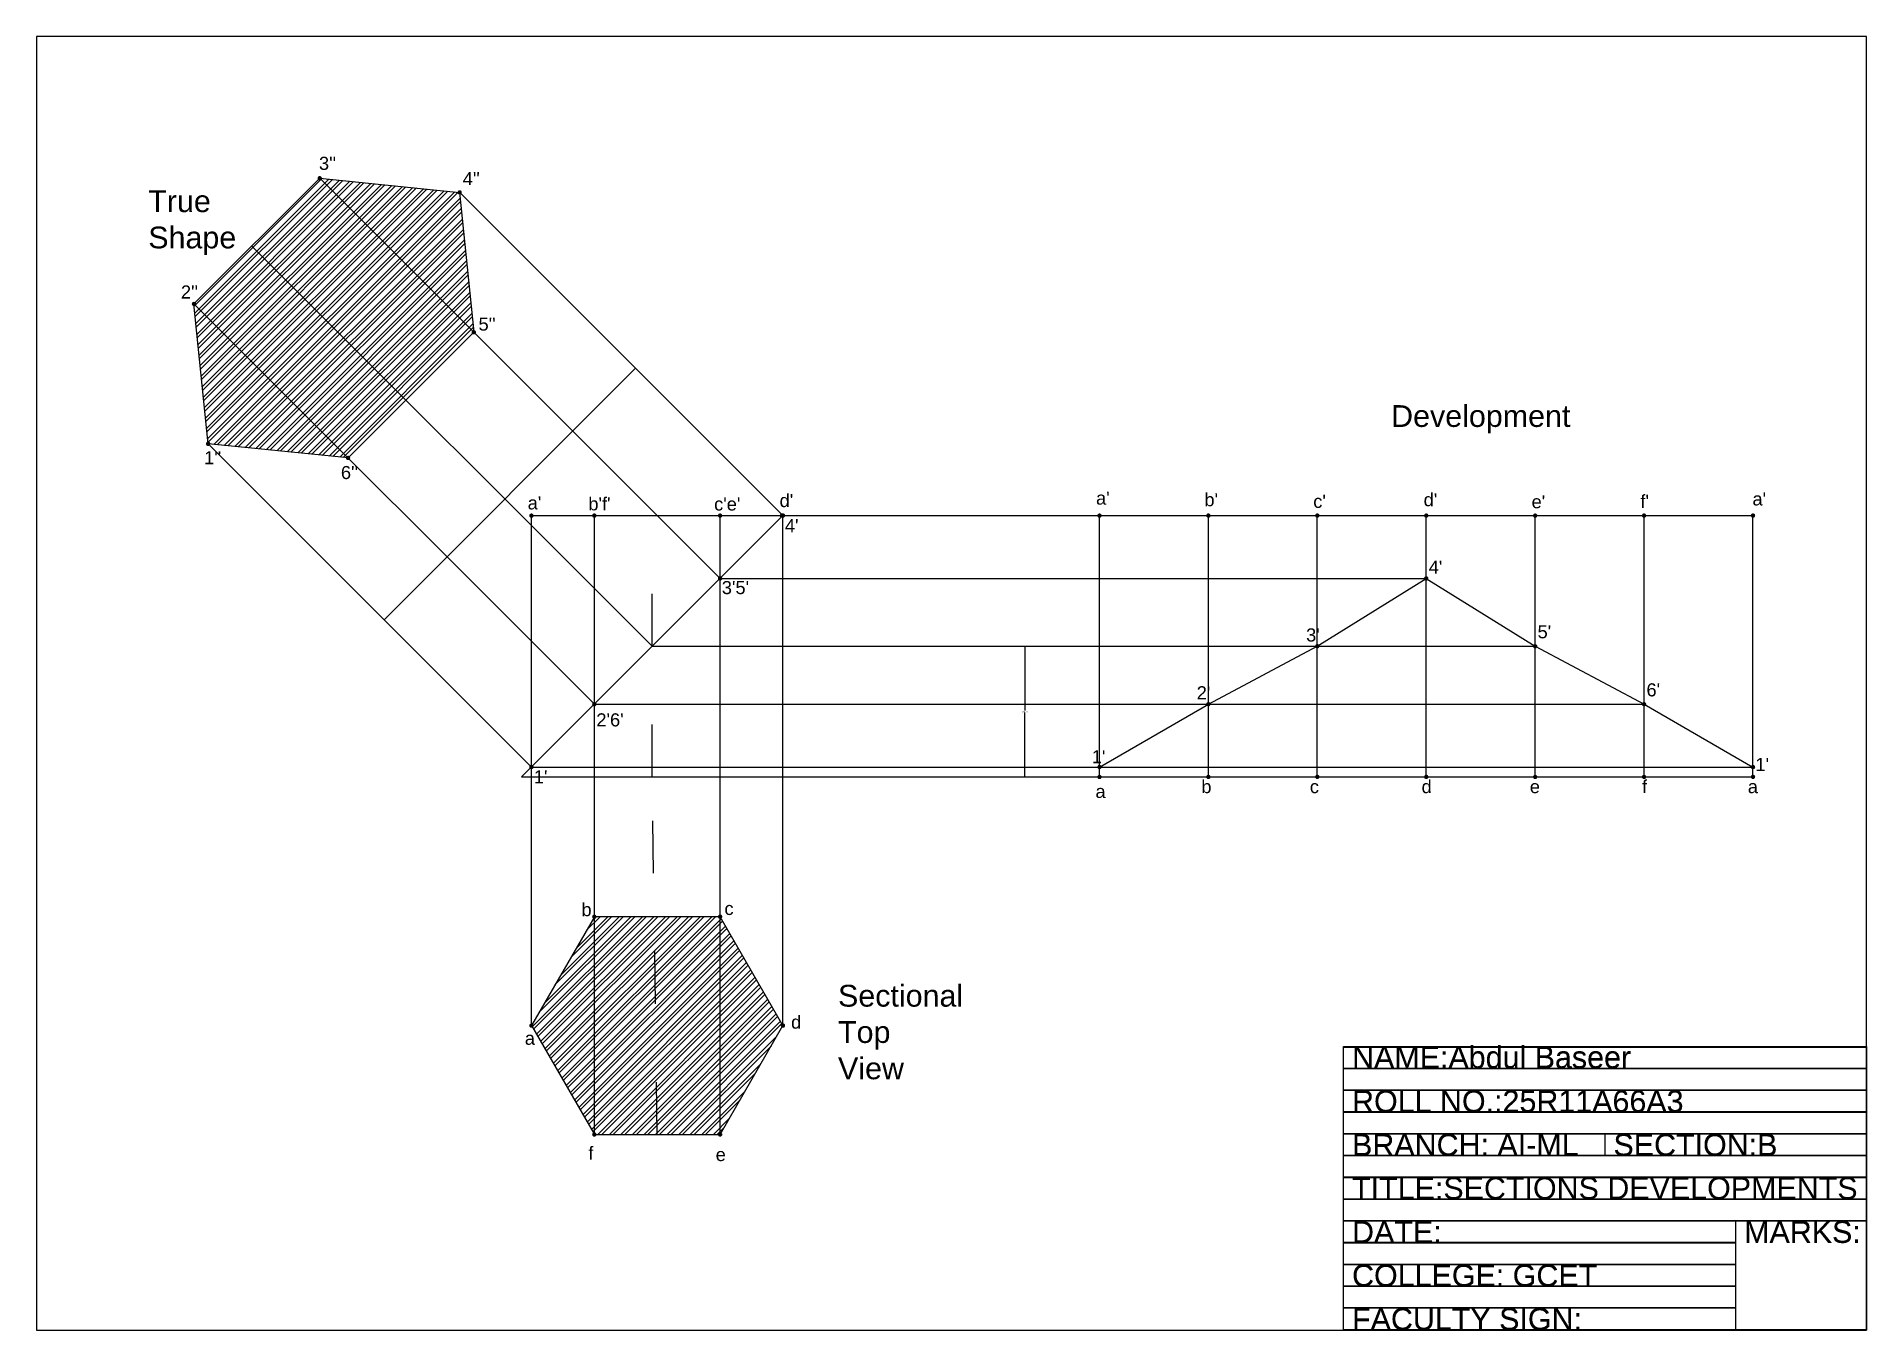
# Model space of a CAD drawing. Header units: millimetres. Extents: x 0 to 420, y 0 to 297.
import ezdxf

# ---------------------------------------------------------------- set-up
doc = ezdxf.new("R2010")
doc.units = ezdxf.units.MM
doc.header["$PDMODE"] = 32
doc.header["$PDSIZE"] = 2
doc.linetypes.add('ACAD_ISO03W100', pattern=[30, 12, -18])
doc.layers.add('Discontinuos line', color=7, linetype='ACAD_ISO03W100')
doc.styles.get("Standard").update_dxf_attribs({"font": 'arial.ttf'})
doc.dimstyles.get("Standard").update_dxf_attribs({"dimtxt": 0.18, "dimasz": 0.18, "dimexe": 0.18, "dimexo": 0.0625, "dimgap": 0.09, "dimtad": 0, "dimtih": 1, "dimtoh": 1, "dimdec": 4, "dimzin": 0, "dimdsep": 46, "dimtxsty": 'Standard', "dimcen": 0.09, "dimadec": 0, "dimazin": 0, "dimtfac": 1, "dimtdec": 4, "dimtofl": 0, "dimtmove": 0, "dimatfit": 3, "dimfxl": 1, "dimtolj": 1, "dimtzin": 0, "dimarcsym": 0})
pattern_1 = [(45, (4.0765, 2.3694), (-1.325825, 1.325825), []), (45, (4.9604, 2.3694), (-1.325825, 1.325825), [])]

# ---------------------------------------------------------------- blocks, each defined once
blk = doc.blocks.new('*D7')
at = {"color": 0, "lineweight": -2, "transparency": 16777216}
for p, q in [((141.38, 157.02), (227, 157.02)), ((226.82, 156.84), (226.82, 142.26)), ((226.82, 127.2), (226.82, 141.77)), ((141.38, 127.02), (227, 127.02))]:
    blk.add_line(p, q, dxfattribs=at)
at = {"color": 0, "transparency": 16777216}
for points in [[(226.79, 156.84), (226.85, 156.84), (226.82, 157.02)], [(226.79, 127.2), (226.85, 127.2), (226.82, 127.02)]]:
    blk.add_solid(points, dxfattribs=at)
at = {"layer": 'Defpoints', "color": 0, "transparency": 16777216}
for p in [(141.32, 157.02), (226.82, 157.02), (141.32, 127.02)]:
    blk.add_point(p, dxfattribs=at)
at = {"color": 0, "transparency": 16777216, "insert": (226.82, 142.02), "char_height": 0.18, "width": 24.9448, "attachment_point": 5}
blk.add_mtext('\\A1;{\\H1.66667x;30mm}', dxfattribs=at)

msp = doc.modelspace()

# ---------------------------------------------------------------- hatches: boundary and pattern name
h = msp.add_hatch()
h.set_pattern_fill('ANSI32', color=256, scale=5)
h.set_pattern_definition(pattern_1)
h.paths.add_polyline_path([(39.37102, 203.49547), (36.1271, 235.6069), (64.99462, 264.47441), (97.10604, 261.2305), (100.34996, 229.11908), (71.48244, 200.25156)])
h = msp.add_hatch()
h.set_pattern_fill('ANSI32', color=256, scale=5)
h.set_pattern_definition(pattern_1)
h.paths.add_polyline_path([(128.01881, 94.9142), (113.58505, 69.9142), (128.01881, 44.9142), (156.88632, 44.9142), (171.32008, 69.9142), (156.88632, 94.9142)])

# ---------------------------------------------------------------- linework, layer by layer
for p, q in [((36.1271, 235.6069), (64.99462, 264.47441)), ((156.88632, 172.58271), (64.99462, 264.47441)), ((64.99462, 264.47441), (97.10604, 261.2305)), ((171.32008, 187.01646), (96.92927, 261.40728)), ((97.10604, 261.2305), (100.34996, 229.11908)), ((141.32008, 157.01646), (49.42837, 248.90817)), ((128.01881, 143.71519), (36.1271, 235.6069)), ((39.37102, 203.49547), (36.1271, 235.6069)), ((100.34996, 229.11908), (71.48244, 200.25156)), ((79.74842, 163.11807), (137.48344, 220.8531)), ((113.58505, 129.28144), (39.19424, 203.67225)), ((71.48244, 200.25156), (39.37102, 203.49547)), ((111.32008, 127.01646), (171.32008, 187.01646)), ((113.58505, 127.01646), (113.58505, 187.01646)), ((113.58505, 187.01646), (171.32008, 187.01646)), ((128.01881, 127.01646), (128.01881, 187.01646)), ((156.88632, 127.01646), (156.88632, 187.01646)), ((171.32008, 127.01646), (171.32008, 187.01646)), ((171.32008, 187.01646), (374.88729, 187.01646)), ((243.96937, 127.01646), (243.96937, 187.01646)), ((268.96937, 127.01646), (268.96937, 187.01646)), ((293.96937, 127.01646), (293.96937, 187.01646)), ((318.96937, 127.01646), (318.96937, 187.01646)), ((343.96937, 127.01646), (343.96937, 187.01646)), ((368.96937, 127.01646), (368.96937, 187.01646)), ((374.88729, 187.01646), (393.96937, 187.01646)), ((393.96937, 127.01646), (393.96937, 187.01646)), ((156.88632, 172.58271), (318.96937, 172.58271)), ((293.96937, 157.01646), (318.96937, 172.58271)), ((318.96937, 172.58271), (343.96937, 157.01646)), ((141.32008, 157.01646), (293.96937, 157.01646)), ((268.96937, 143.71519), (293.96937, 157.01646)), ((293.96937, 157.01646), (343.96937, 157.01646)), ((343.96937, 157.01646), (368.96937, 143.71519)), ((128.01881, 143.71519), (268.96937, 143.71519)), ((243.96937, 129.28144), (268.96937, 143.71519)), ((268.96937, 143.71519), (368.96937, 143.71519)), ((368.96937, 143.71519), (393.96937, 129.28144)), ((111.32008, 127.01646), (376.61865, 127.01646)), ((113.58505, 129.28144), (243.96937, 129.28144)), ((113.58505, 69.9142), (113.58505, 127.01646)), ((128.01881, 44.9142), (128.01881, 127.01646)), ((156.88632, 44.9142), (156.88632, 127.01646)), ((171.32008, 69.9142), (171.32008, 127.01646)), ((243.96937, 129.28144), (393.96937, 129.28144)), ((243.96937, 127.01646), (393.96937, 127.01646)), ((420, 60.08527), (300, 60.08527)), ((420, 60), (300, 60)), ((420, 55.08527), (300, 55.08527)), ((420, 55), (300, 55)), ((420, 50.08527), (300, 50.08527)), ((420, 50), (300, 50)), ((420, 45.08527), (300, 45.08527)), ((420, 45), (300, 45)), ((360, 40.08527), (360, 45.08527)), ((360, 40), (360, 45)), ((420, 40.08527), (300, 40.08527)), ((420, 40), (300, 40)), ((420, 35.08527), (300, 35.08527)), ((420, 35), (300, 35)), ((420, 30.08527), (300, 30.08527)), ((420, 30), (300, 30)), ((420, 25.08527), (300, 25.08527)), ((420, 25.08527), (300, 25.08527)), ((420, 25), (300, 25)), ((420, 25), (300, 25)), ((390, 0.08527), (390, 25.08527)), ((390, 0), (390, 25)), ((390, 20.08527), (300, 20.08527)), ((390, 20), (300, 20)), ((390, 15.08527), (300, 15.08527)), ((390, 15), (300, 15)), ((390, 10.08527), (300, 10.08527)), ((390, 10), (300, 10)), ((390, 5.08527), (300, 5.08527)), ((390, 5), (300, 5)), ((420, 0.08527), (300, 0.08527)), ((420, 0), (300, 0)), ((420, 0.08527), (360, 0.08527)), ((420, 0), (360, 0))]:
    msp.add_line(p, q)
for points in [[(0, 0), (420, 0), (420, 297), (0, 297)], [(128.01881, 94.9142), (113.58505, 69.9142), (128.01881, 44.9142), (156.88632, 44.9142), (171.32008, 69.9142), (156.88632, 94.9142)], [(420, 0.08527), (300, 0.08527), (300, 65.08527), (420, 65.08527)], [(420, 0), (300, 0), (300, 65), (420, 65)]]:
    msp.add_lwpolyline(points, close=True)
at = {"const_width": 0.5}
for points in [[(64.74462, 264.47441, 1), (65.24462, 264.47441, 1)], [(96.85604, 261.2305, 1), (97.35604, 261.2305, 1)], [(35.8771, 235.6069, 1), (36.3771, 235.6069, 1)], [(100.09996, 229.11908, 1), (100.59996, 229.11908, 1)], [(39.12102, 203.49547, 1), (39.62102, 203.49547, 1)], [(71.23244, 200.25156, 1), (71.73244, 200.25156, 1)], [(113.33505, 187.01646, 1), (113.83505, 187.01646, 1)], [(127.76881, 187.01646, 1), (128.26881, 187.01646, 1)], [(156.63632, 187.01646, 1), (157.13632, 187.01646, 1)], [(170.82008, 187.01646, 1), (171.32008, 187.01646, 1)], [(171.07008, 187.01646, 1), (171.57008, 187.01646, 1)], [(243.71937, 187.01646, 1), (244.21937, 187.01646, 1)], [(268.71937, 187.01646, 1), (269.21937, 187.01646, 1)], [(293.71937, 187.01646, 1), (294.21937, 187.01646, 1)], [(318.71937, 187.01646, 1), (319.21937, 187.01646, 1)], [(343.71937, 187.01646, 1), (344.21937, 187.01646, 1)], [(368.71937, 187.01646, 1), (369.21937, 187.01646, 1)], [(393.71937, 187.01646, 1), (394.21937, 187.01646, 1)], [(156.63632, 172.58271, 1), (157.13632, 172.58271, 1)], [(318.71937, 172.58271, 1), (319.21937, 172.58271, 1)], [(293.71937, 157.01646, 1), (294.21937, 157.01646, 1)], [(343.71937, 157.01646, 1), (344.21937, 157.01646, 1)], [(127.76881, 143.71519, 1), (128.26881, 143.71519, 1)], [(268.71937, 143.71519, 1), (269.21937, 143.71519, 1)], [(368.71937, 143.71519, 1), (369.21937, 143.71519, 1)], [(113.33505, 129.28144, 1), (113.83505, 129.28144, 1)], [(243.71937, 129.28144, 1), (244.21937, 129.28144, 1)], [(243.71937, 127.01646, 1), (244.21937, 127.01646, 1)], [(268.71937, 127.01646, 1), (269.21937, 127.01646, 1)], [(293.71937, 127.01646, 1), (294.21937, 127.01646, 1)], [(318.71937, 127.01646, 1), (319.21937, 127.01646, 1)], [(343.71937, 127.01646, 1), (344.21937, 127.01646, 1)], [(368.71937, 127.01646, 1), (369.21937, 127.01646, 1)], [(393.71937, 129.28144, 1), (394.21937, 129.28144, 1)], [(393.71937, 127.01646, 1), (394.21937, 127.01646, 1)], [(127.76881, 94.9142, 1), (128.26881, 94.9142, 1)], [(156.63632, 94.9142, 1), (157.13632, 94.9142, 1)], [(113.33505, 69.9142, 1), (113.83505, 69.9142, 1)], [(171.07008, 69.9142, 1), (171.57008, 69.9142, 1)], [(127.76881, 44.9142, 1), (128.26881, 44.9142, 1)], [(156.63632, 44.9142, 1), (157.13632, 44.9142, 1)]]:
    msp.add_lwpolyline(points, format="xyb", close=True, dxfattribs=at)
at = {"layer": 'Discontinuos line'}
for p, q in [((141.32008, 127.01646), (141.32008, 187.01646)), ((142.45257, 44.9142), (141.32008, 127.01646))]:
    msp.add_line(p, q, dxfattribs=at)

# ---------------------------------------------------------------- texts
for s, p in [(' NAME:Abdul Baseer', (300, 60.18454)), (' NAME:Abdul Baseer', (300, 60.09927)), (' ROLL NO.:25R11A66A3', (300, 50.08527)), (' ROLL NO.:25R11A66A3', (300, 50)), (' BRANCH: AI-ML ', (300, 40.08527)), (' BRANCH: AI-ML ', (300, 40)), (' SECTION:B', (360, 40.08527)), (' SECTION:B', (360, 40)), (' TITLE:SECTIONS DEVELOPMENTS', (300, 30.08527)), (' TITLE:', (300, 30)), (' DATE: ', (300, 20.08527)), (' DATE: ', (300, 20)), (' MARKS:', (390, 20.08527)), (' MARKS:', (390, 20)), (' COLLEGE: GCET', (300, 10.08527)), (' COLLEGE: GCET', (300, 10)), (' FACULTY SIGN:', (300, 0.08527)), (' FACULTY SIGN:', (300, 0))]:
    msp.add_text(s, height=5).set_placement(p)
at = {"char_height": 3, "attachment_point": 1}
for s, insert in [("3''", (64.81149, 269.39277)), ("4''", (97.81227, 265.88666)), ("2''", (33.12396, 239.85895)), ("5''", (101.43465, 232.48168)), ("1''", (38.44468, 201.80529)), ("6''", (69.8443, 198.40128)), ("a'", (112.71608, 191.4314)), ("b'f'", (126.64101, 191.21457)), ("d'", (170.54302, 191.97138)), ("b'", (268.04464, 192.16435)), ("c'", (293.03725, 191.79196)), ("d'", (318.37138, 192.16285)), ("e'", (343.14871, 191.69924)), ("f'", (368.12181, 191.79083)), ("a'", (393.8427, 192.3429)), ("4'", (171.7596, 186.19767)), ("4'", (319.52147, 176.66236)), ("3'5'", (157.28042, 171.98872)), ("3'", (291.39333, 161.10763)), ("2'", (266.28474, 147.8367)), ("6'", (369.52147, 148.50802)), ("2'6'", (128.48362, 141.61735)), ("1'", (242.20199, 133.15621)), ("1'", (394.52147, 131.38226)), ("1'", (114.13716, 128.54983)), ('b', (267.34251, 126.28486)), ('d', (317.89737, 126.28486)), ('f', (368.50661, 126.28486)), ('a', (243.04218, 125.18516)), ('c', (292.25028, 126.28486)), ('e', (342.74241, 126.28486)), ('a', (392.77162, 126.28486))]:
    msp.add_mtext(s, dxfattribs=dict(at, insert=insert))
at = {"attachment_point": 1}
for s, width, heights, insert, char_height in [('True Shape', 5, [14.80673], (25.63142, 261.70514), 5), ('Development', 0.3060463, [0], (310.9064, 212.37474), 5), ('b', 3, [0], (125.06683, 98.03915), 3), ('c', 0.0241026, [0], (157.88832, 98.31115), 3), ('Sectional\\PTop View', 0.3060463, [0], (183.95209, 79.27072), 5), ('d', 0.0241026, [0], (173.17647, 72.21312), 3), ('a', 0.0241026, [0], (112.05919, 68.5131), 3), ('f', 0.0241026, [0], (126.65522, 42.14853), 3), ('e', 3, [0], (155.8682, 41.81338), 3)]:
    msp.add_mtext_dynamic_manual_height_columns(s, width=width, gutter_width=1, heights=heights, dxfattribs=dict(at, insert=insert, char_height=char_height))
at = {"char_height": 3, "attachment_point": 1}
for s, insert, width in [("c'e'", (155.51473, 191.17901), 2.9774533), ("a'", (243.17451, 192.53524), 0.4195089), ("5'", (344.52147, 161.8364), 2.4781719)]:
    msp.add_mtext(s, dxfattribs=dict(at, insert=insert, width=width))

# ---------------------------------------------------------------- dimensions: what is measured, and where the dimension line sits
dim = msp.add_linear_dim(base=(226.81823, 157.01646), p1=(141.32008, 127.01646), p2=(141.32008, 157.01646), angle=90, text='{\\H1.66667x;30mm}', dimstyle='Standard')
dim.commit()
dim.dimension.update_dxf_attribs({"geometry": '*D7', "text_midpoint": (226.81823, 142.01646)})

doc.saveas('drawing.dxf')
